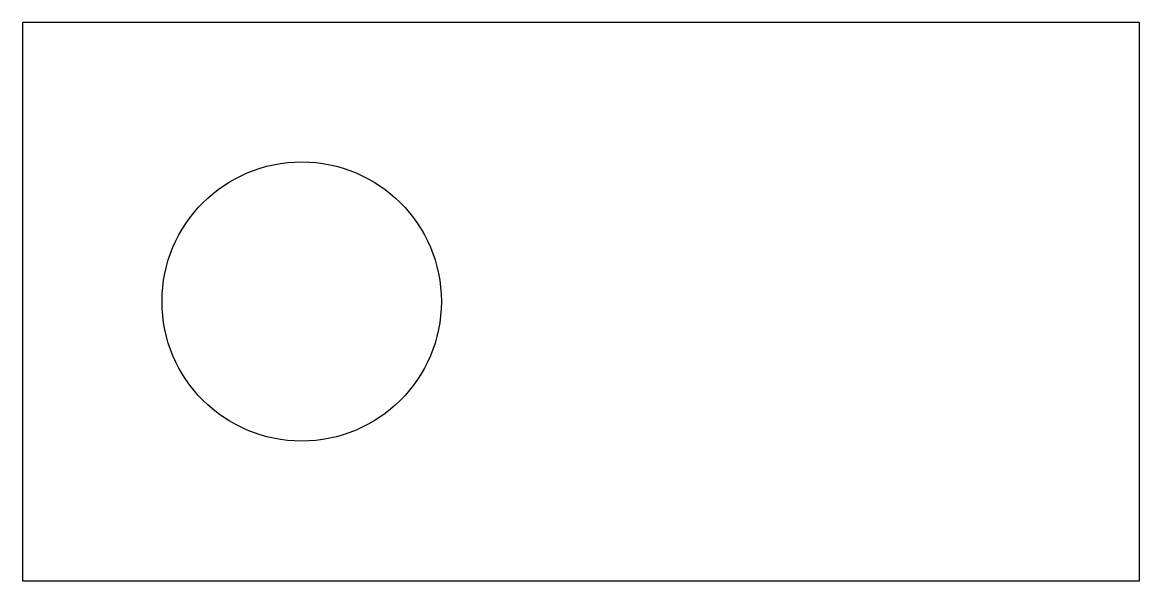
# Model space of a CAD drawing. Header units: inches. Extents: x 0 to 2, y 0 to 1.
import ezdxf

# ---------------------------------------------------------------- set-up
doc = ezdxf.new("R2010")
doc.units = ezdxf.units.IN

msp = doc.modelspace()

# ---------------------------------------------------------------- linework, layer by layer
for p, q in [((2, 1), (0, 1)), ((0, 1), (0, 0)), ((2, 0), (2, 1)), ((0, 0), (2, 0))]:
    msp.add_line(p, q)
msp.add_circle((0.5, 0.5), 0.25)

doc.saveas('drawing.dxf')
